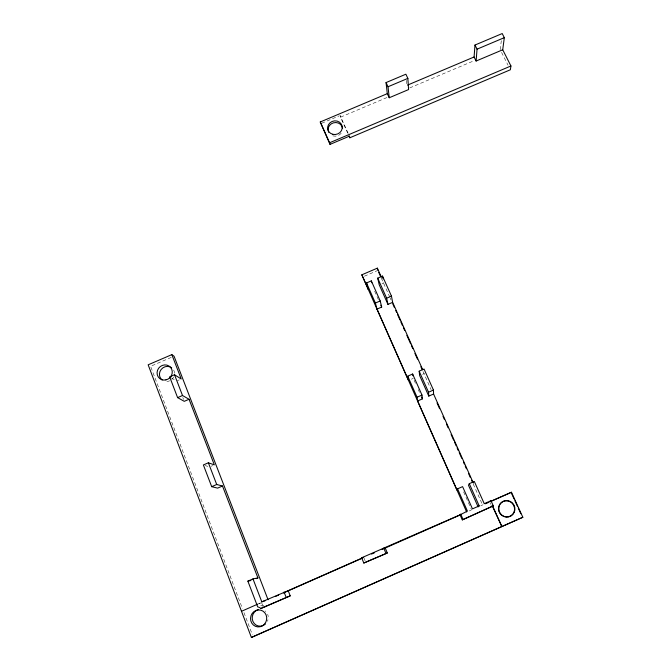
<?xml version="1.0" encoding="UTF-8"?>
<svg xmlns="http://www.w3.org/2000/svg" width="671" height="671" viewBox="0 0 671 671"><rect width="100%" height="100%" fill="white"/><g stroke="black" fill="none" stroke-linecap="round" stroke-linejoin="round"><path stroke-width="0.5" stroke-dasharray="3.35 2.52" d="M500.18 49.696L501.321 40.671M480.721 505.892L483.028 504.709M258.671 603.715L260.574 602.877M258.511 603.95L260.415 603.103M469.247 510.95L471.159 510.111M211.097 466.27L212.715 465.565M411.382 379.19L413.286 378.36M422.512 374.351L424.424 373.521M382.025 283.59L383.896 282.785M177.421 380.65L179.325 379.828M171.248 357.417L150.581 366.299L242.499 608.731M364.387 276.209L376.892 270.832M321.652 123.271L339.149 115.882M347.695 133.101L340.465 117.199L387.612 97.27M409.738 87.918L474.204 60.675M263.812 605.577A8.513 8.077 -76.7 0 0 262.579 605.183L260.356 605.972A8.622 8.178 -76.6 0 1 261.606 606.374M205.125 465.531L207.742 466.395M171.348 377.89L175.617 380.532M501.572 52.43L508.039 65.213M348.182 133.336L340.071 115.496L340.465 117.199M489.947 502.663L490.702 504.332M381.262 278.054L389.784 297.127M390.212 298.083L391.059 299.987M423.007 371.524L431.092 389.641M473.256 484.068L482.625 505.045M374.644 291.206L378.377 299.61M414.116 380.231L416.188 384.894M418.251 389.557L419.492 392.359M463.619 491.877L471.554 509.775M364.043 558.222L365.099 560.78M182.78 397.475L183.519 399.404M261.531 602.457L262.579 605.183M243.967 612.606L252.338 634.682M406.29 80.361L406.643 85.485M173.655 370.065A7.75 7.314 -44.7 0 1 174.51 373.562M173.672 376.993A7.75 7.314 -44.7 0 1 171.742 379.476M169.738 380.759A7.75 7.314 -44.7 0 1 166.886 381.455M265.137 610.962A8.455 8.01 -77 0 1 265.766 611.507M267.628 614.292A8.455 8.01 -77 0 1 268.215 616.674M267.989 619.736A8.455 8.01 -77 0 1 267.444 621.279M341.187 133.244A7.314 6.794 -14 0 1 330.979 134.955"/><path stroke-width="1.01" d="M502.722 49.78L476.116 61.027L474.095 56.985L474.984 45.041L502.218 33.55L504.307 37.66L502.722 49.78L510.933 65.976L510.354 69.776L349.826 137.781L348.97 135.911M476.116 61.027L477.047 49.168L474.984 45.041M457.572 488.84L467.419 511.101L460.071 514.842L462.294 519.882L493.294 505.859L490.979 500.709L484.252 503.678L474.322 481.459L469.297 483.674L479.203 505.9L472.468 508.878L462.596 486.626L457.572 488.84L457.052 490.266L417.597 400.981L417.052 397.215L407.733 376.146L412.631 374.015L421.975 395.068L422.394 398.893L417.597 400.981M469.297 483.674L468.475 485.234L478.113 506.882L479.203 505.9M466.639 511.948L361.837 274.816L377.354 268.148L381.438 277.299M462.294 519.882L493.294 505.859M489.57 501.824L490.979 500.709M490.568 501.388L511.461 492.246L522.843 517.266L251.399 637.45L148.157 364.806L171.835 354.64L174.057 356.209L268.056 599.74M511.461 492.246L490.233 501.69M251.399 637.45L522.843 517.266M252.984 578.888L261.799 601.837L288.195 590.69L290.216 595.856L260.918 608.463A8.757 8.295 -76.4 0 0 257.731 606.903L247.867 581.136L252.984 578.888L257.924 577.924L222.487 486.005L216.708 484.487L211.692 486.668L203.38 464.953L208.371 462.789L214.334 464.86L189.046 399.27L182.512 395.513L174.527 374.737L169.646 376.834L177.605 397.626L184.265 401.333L189.046 399.27M256.263 578.654L257.924 577.924M385.179 547.888L387.31 552.988L363.816 563.028L361.652 557.777L460.071 514.842M241.493 611.298L257.714 604.143M288.195 590.69L363.69 557.375L361.652 557.777M275.722 596.351L278.591 595.085M283.38 592.971L361.946 558.306M371.533 554.07L374.401 552.803M382.067 549.423L460.633 514.749M485.477 503.787L488.329 502.529M260.918 608.463L290.216 595.856M363.816 563.028L387.31 552.988M433.575 394.011L428.786 396.108L419.652 375.592L419.165 371.18L424.064 369.05L433.458 390.061L433.575 394.011L473.365 483.086M417.052 397.215L421.975 395.068M428.786 396.108L428.534 392.208L433.458 390.061M222.487 486.005L217.605 488.127L211.692 486.668M361.837 274.816L368.32 289.486L366.517 282.944L371.315 280.881L380.222 300.96L381.682 307.083L376.993 309.105L408.513 380.44L407.733 376.146M392.636 302.361L387.947 304.382L379.224 284.798L377.706 278.138L382.495 276.075L391.461 296.121L392.636 302.361L422.73 369.729M376.993 309.105L375.399 303.04L380.222 300.96M387.947 304.382L386.647 298.192L391.461 296.121M177.605 397.626L182.512 395.513M389.23 97.748L388.023 86.76L407.859 78.381L405.871 74.213L386.051 82.575L387.301 93.655L389.23 97.748L408.589 89.57L407.859 78.381M477.047 49.168L504.307 37.66M349.826 137.781L349.465 136.146L330.031 144.382L320.26 121.979L387.301 93.655M407.607 85.074L474.095 56.985M330.031 144.382L329.595 142.772L510.933 65.976M261.799 601.837L265.59 600.562M247.867 581.136L250.912 580.524M174.527 374.737L181.229 379.006L171.835 354.64M386.051 82.575L388.023 86.76M511.554 493.386L514.078 498.922M514.917 500.767L517.433 506.311M518.272 508.157L520.788 513.692M320.26 121.979L329.595 142.772M492.657 506.051L501.883 526.601L492.002 505.288M378.712 272.334L380.415 276.142M392.761 303.804L394.464 307.62M395.747 310.48L396.595 312.384M397.45 314.296L400.008 320.017M400.855 321.929L402.558 325.737M403.414 327.649L404.688 330.509M406.819 335.282L410.652 343.862M411.508 345.766L412.782 348.626M414.913 353.399L417.463 359.119M420.876 366.752L422.151 369.612M437.056 402.994L439.614 408.714M443.019 416.347L444.294 419.207M446.425 423.98L448.127 427.796M451.113 434.473L453.671 440.193M454.519 442.097L456.221 445.913M457.077 447.817L458.352 450.686M459.207 452.59L461.757 458.31M463.46 462.126L464.315 464.038M465.171 465.942L466.446 468.803M468.576 473.575L470.279 477.391M471.554 480.251L472.409 482.155M377.706 278.138L386.647 298.192M419.165 371.18L428.534 392.208M380.86 305.213L381.682 307.083M421.564 397.022L422.394 398.893M366.517 282.944L375.399 303.04M460.675 514.078L462.956 519.253M383.728 548.031L385.917 553.273M284.059 592.015L286.14 597.324M208.371 462.789L216.708 484.487M371.315 280.881L371.793 282.768M377.354 268.148L377.857 270.421M382.495 276.075L383.091 278.951M412.631 374.015L412.9 375.752M262.78 606.987A8.622 8.178 -76.6 0 1 263.493 607.507M265.154 606.307A8.513 8.077 -76.7 0 1 265.674 606.693M162.214 380.046A7.75 7.314 -44.7 0 1 161.107 369.536A7.75 7.314 -44.7 0 1 171.701 367.792M265.448 624.038A8.455 8.01 -77 0 1 253.009 621.623A8.455 8.01 -77 0 1 258.645 609.528M328.673 132.304A7.314 6.794 -14 0 1 333.42 122.843A7.314 6.794 -14 0 1 342.579 128.295M498.478 508.962A8.22 7.993 57.3 0 0 510.774 515.949A8.22 7.993 57.3 0 0 510.337 501.833A8.22 7.993 57.3 0 0 498.478 508.962M165.896 379.912A7.817 7.373 -44.6 0 0 170.56 367.356A7.817 7.373 -44.6 0 0 157.559 370.233A7.817 7.373 -44.6 0 0 165.896 379.912M264.357 624.298A8.53 8.077 -76.9 0 0 260.734 610.157A8.53 8.077 -76.9 0 0 250.803 620.818A8.53 8.077 -76.9 0 0 264.357 624.298M498.746 508.811A8.253 8.027 57.2 0 0 511.092 515.831A8.253 8.027 57.2 0 0 510.665 501.648A8.253 8.027 57.2 0 0 498.746 508.811M332.724 134.292A7.339 6.819 -14 0 0 342.076 125.98A7.339 6.819 -14 0 0 329.998 122.801A7.339 6.819 -14 0 0 332.724 134.292"/></g></svg>
